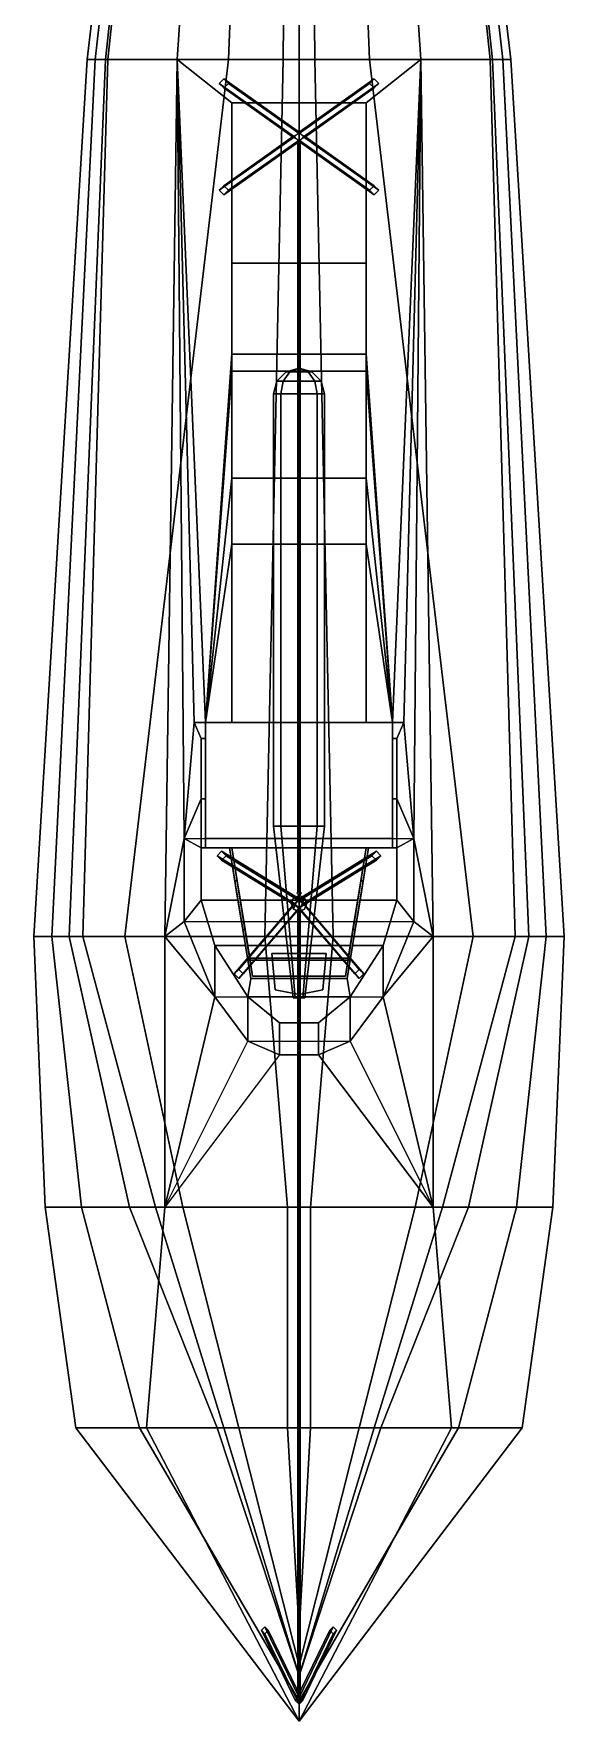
# Model space of a CAD drawing. Header units: millimetres. Extents: x -2.3 to 2.3, y -9.1 to 13.5.
# Drawn here: x -2.33 to 2.33, y -9.13 to 5.71 of the extents above; entities that cross this region are included whole.
import ezdxf

# ---------------------------------------------------------------- set-up
doc = ezdxf.new("R2010")
doc.units = ezdxf.units.MM
for name, color, linetype in [('superstructure', 3, 'Continuous'), ('tmp', 4, 'Continuous'), ('torpedo', 1, 'Continuous')]:
    doc.layers.add(name, color=color, linetype=linetype)

msp = doc.modelspace()

# ---------------------------------------------------------------- linework, layer by layer
for points in [[(-0.823, 9.13, 1.286), (-1.431, 9.13, 1.217), (-1.86, 5.48, 1.27), (-1.07, 5.48, 1.36)], [(-1.431, 9.13, 1.217), (-1.377, 9.13, 1.032), (-1.79, 5.48, 1.03), (-1.86, 5.48, 1.27)], [(-1.377, 9.13, 1.032), (-1.308, 9.13, 0.058), (-1.7, 5.48, 0.14), (-1.79, 5.48, 1.03)], [(-1.308, 9.13, 0.058), (-1.292, 9.13, -0.265), (-1.68, 5.48, -0.28), (-1.7, 5.48, 0.14)], [(-1.292, 9.13, -0.265), (-0.477, 9.13, -0.335), (-0.62, 5.48, -0.37), (-1.68, 5.48, -0.28)], [(-1.07, 5.48, 1.36), (1.07, 5.48, 1.36), (0.823, 9.13, 1.286), (-0.823, 9.13, 1.286)], [(-0.477, 9.13, -0.335), (-0.108, 9.13, -0.373), (-0.14, 5.48, -0.42), (-0.62, 5.48, -0.37)], [(0, 5.48, -0.46), (-0.14, 5.48, -0.42), (-0.108, 9.13, -0.373), (0, 9.13, -0.404)], [(0, 9.13, -0.404), (0.108, 9.13, -0.373), (0.14, 5.48, -0.42), (0, 5.48, -0.46)], [(0.62, 5.48, -0.37), (0.14, 5.48, -0.42), (0.108, 9.13, -0.373), (0.477, 9.13, -0.335)], [(1.68, 5.48, -0.28), (0.62, 5.48, -0.37), (0.477, 9.13, -0.335), (1.292, 9.13, -0.265)], [(1.07, 5.48, 1.36), (1.86, 5.48, 1.27), (1.431, 9.13, 1.217), (0.823, 9.13, 1.286)], [(1.7, 5.48, 0.14), (1.68, 5.48, -0.28), (1.292, 9.13, -0.265), (1.308, 9.13, 0.058)], [(1.79, 5.48, 1.03), (1.7, 5.48, 0.14), (1.308, 9.13, 0.058), (1.377, 9.13, 1.032)], [(1.86, 5.48, 1.27), (1.79, 5.48, 1.03), (1.377, 9.13, 1.032), (1.431, 9.13, 1.217)], [(-1.86, 5.48, 1.27), (-1.79, 5.48, 1.03), (-2.17, -2.23, 0.89), (-2.33, -2.23, 1.3)], [(-1.07, 5.48, 1.36), (-1.86, 5.48, 1.27), (-2.33, -2.23, 1.3), (-1.18, -2.23, 1.5)], [(-1.79, 5.48, 1.03), (-1.7, 5.48, 0.14), (-2.02, -2.23, 0.28), (-2.17, -2.23, 0.89)], [(-1.7, 5.48, 0.14), (-1.68, 5.48, -0.28), (-1.9, -2.23, -0.42), (-2.02, -2.23, 0.28)], [(-1.68, 5.48, -0.28), (-0.62, 5.48, -0.37), (-1.53, -2.23, -0.42), (-1.9, -2.23, -0.42)], [(-0.62, 5.48, -0.37), (-0.14, 5.48, -0.42), (-0.3, -2.23, -0.64), (-1.53, -2.23, -0.42)], [(0, -2.23, -0.74), (-0.3, -2.23, -0.64), (-0.14, 5.48, -0.42), (0, 5.48, -0.46)], [(0, 5.48, -0.46), (0.14, 5.48, -0.42), (0.3, -2.23, -0.64), (0, -2.23, -0.74)], [(1.53, -2.23, -0.42), (0.3, -2.23, -0.64), (0.14, 5.48, -0.42), (0.62, 5.48, -0.37)], [(1.9, -2.23, -0.42), (1.53, -2.23, -0.42), (0.62, 5.48, -0.37), (1.68, 5.48, -0.28)], [(1.18, -2.23, 1.5), (2.33, -2.23, 1.3), (1.86, 5.48, 1.27), (1.07, 5.48, 1.36)], [(2.02, -2.23, 0.28), (1.9, -2.23, -0.42), (1.68, 5.48, -0.28), (1.7, 5.48, 0.14)], [(2.17, -2.23, 0.89), (2.02, -2.23, 0.28), (1.7, 5.48, 0.14), (1.79, 5.48, 1.03)], [(2.33, -2.23, 1.3), (2.17, -2.23, 0.89), (1.79, 5.48, 1.03), (1.86, 5.48, 1.27)], [(-1.18, -2.23, 1.5), (-2.33, -2.23, 1.3), (-2.23, -4.61, 1.3), (-1.18, -4.61, 1.5)], [(-2.33, -2.23, 1.3), (-2.17, -2.23, 0.89), (-1.91, -4.61, 0.89), (-2.23, -4.61, 1.3)], [(-2.17, -2.23, 0.89), (-2.02, -2.23, 0.28), (-1.49, -4.61, 0.28), (-1.91, -4.61, 0.89)], [(-2.02, -2.23, 0.28), (-1.9, -2.23, -0.42), (-1.26, -4.61, -0.05), (-1.49, -4.61, 0.28)], [(-1.9, -2.23, -0.42), (-1.53, -2.23, -0.42), (-1.02, -4.61, -0.1), (-1.26, -4.61, -0.05)], [(-1.53, -2.23, -0.42), (-0.3, -2.23, -0.64), (-0.1, -4.61, -0.64), (-1.02, -4.61, -0.1)], [(0, -4.61, -0.74), (-0.1, -4.61, -0.64), (-0.3, -2.23, -0.64), (0, -2.23, -0.74)], [(0, -2.23, -0.74), (0.3, -2.23, -0.64), (0.1, -4.61, -0.64), (0, -4.61, -0.74)], [(1.02, -4.61, -0.1), (0.1, -4.61, -0.64), (0.3, -2.23, -0.64), (1.53, -2.23, -0.42)], [(1.26, -4.61, -0.05), (1.02, -4.61, -0.1), (1.53, -2.23, -0.42), (1.9, -2.23, -0.42)], [(1.18, -4.61, 1.5), (2.23, -4.61, 1.3), (2.33, -2.23, 1.3), (1.18, -2.23, 1.5)], [(1.49, -4.61, 0.28), (1.26, -4.61, -0.05), (1.9, -2.23, -0.42), (2.02, -2.23, 0.28)], [(1.91, -4.61, 0.89), (1.49, -4.61, 0.28), (2.02, -2.23, 0.28), (2.17, -2.23, 0.89)], [(2.23, -4.61, 1.3), (1.91, -4.61, 0.89), (2.17, -2.23, 0.89), (2.33, -2.23, 1.3)], [(-2.23, -4.61, 1.3), (-1.91, -4.61, 0.89), (-1.4, -6.55, 0.85), (-1.96, -6.55, 1.26)], [(-1.18, -4.61, 1.5), (-2.23, -4.61, 1.3), (-1.96, -6.55, 1.26), (-1.34, -6.55, 1.46)], [(-1.91, -4.61, 0.89), (-1.49, -4.61, 0.28), (-0.72, -6.55, 0.24), (-1.4, -6.55, 0.85)], [(-1.49, -4.61, 0.28), (-1.26, -4.61, -0.05), (-0.66, -6.55, 0.14), (-0.72, -6.55, 0.24)], [(0, -4.61, 1.53), (-1.18, -4.61, 1.5), (-1.34, -6.55, 1.46), (0, -6.55, 1.49)], [(-1.26, -4.61, -0.05), (-1.02, -4.61, -0.1), (-0.53, -6.55, 0.02), (-0.66, -6.55, 0.14)], [(-1.02, -4.61, -0.1), (-0.1, -4.61, -0.64), (-0.1, -6.55, -0.47), (-0.53, -6.55, 0.02)], [(0, -6.55, -0.64), (-0.1, -6.55, -0.47), (-0.1, -4.61, -0.64), (0, -4.61, -0.74)], [(0, -4.61, -0.74), (0.1, -4.61, -0.64), (0.1, -6.55, -0.47), (0, -6.55, -0.64)], [(0, -6.55, 1.49), (1.34, -6.55, 1.46), (1.18, -4.61, 1.5), (0, -4.61, 1.53)], [(0.53, -6.55, 0.02), (0.1, -6.55, -0.47), (0.1, -4.61, -0.64), (1.02, -4.61, -0.1)], [(0.66, -6.55, 0.14), (0.53, -6.55, 0.02), (1.02, -4.61, -0.1), (1.26, -4.61, -0.05)], [(0.72, -6.55, 0.24), (0.66, -6.55, 0.14), (1.26, -4.61, -0.05), (1.49, -4.61, 0.28)], [(1.4, -6.55, 0.85), (0.72, -6.55, 0.24), (1.49, -4.61, 0.28), (1.91, -4.61, 0.89)], [(1.34, -6.55, 1.46), (1.96, -6.55, 1.26), (2.23, -4.61, 1.3), (1.18, -4.61, 1.5)], [(1.96, -6.55, 1.26), (1.4, -6.55, 0.85), (1.91, -4.61, 0.89), (2.23, -4.61, 1.3)], [(-1.96, -6.55, 1.26), (-1.4, -6.55, 0.85), (0, -8.95, 0.78), (0, -9.13, 1.34)], [(-1.34, -6.55, 1.46), (-1.96, -6.55, 1.26), (0, -9.13, 1.34)], [(-1.4, -6.55, 0.85), (-0.72, -6.55, 0.24), (0, -8.73, 0.18), (0, -8.95, 0.78)], [(0, -6.55, 1.49), (-1.34, -6.55, 1.46), (0, -9.13, 1.34)], [(-0.72, -6.55, 0.24), (-0.66, -6.55, 0.14), (0, -8.73, 0.18)], [(-0.66, -6.55, 0.14), (-0.53, -6.55, 0.02), (0, -8.64, 0.02), (0, -8.73, 0.18)], [(-0.53, -6.55, 0.02), (-0.1, -6.55, -0.47), (0, -8.34, -0.36), (0, -8.64, 0.02)], [(0, -7.95, -0.53), (0, -8.34, -0.36), (-0.1, -6.55, -0.47), (0, -6.55, -0.64)], [(0, -8.73, 0.18), (0, -8.73, 0.18), (0.66, -6.55, 0.14), (0.72, -6.55, 0.24)], [(0, -8.64, 0.02), (0, -8.34, -0.36), (0.1, -6.55, -0.47), (0.53, -6.55, 0.02)], [(0, -6.55, -0.64), (0.1, -6.55, -0.47), (0, -8.34, -0.36), (0, -7.95, -0.53)], [(0, -8.73, 0.18), (0, -8.64, 0.02), (0.53, -6.55, 0.02), (0.66, -6.55, 0.14)], [(0, -9.13, 1.34), (0, -9.13, 1.34), (1.96, -6.55, 1.26), (1.34, -6.55, 1.46)], [(0, -8.95, 0.78), (0, -8.73, 0.18), (0.72, -6.55, 0.24), (1.4, -6.55, 0.85)], [(0, -9.13, 1.34), (0, -8.95, 0.78), (1.4, -6.55, 0.85), (1.96, -6.55, 1.26)], [(0, -9.13, 1.34), (0, -9.13, 1.34), (1.34, -6.55, 1.46), (0, -6.55, 1.49)]]:
    msp.add_3dface(points)
at = {"color": 2}
for points in [[(-1.07, 5.48, 1.36), (-1.18, -2.23, 1.5), (-1.01, -1.37, 1.504)], [(-1.07, 5.48, 1.36), (-1.01, -1.37, 1.504), (-0.92, -0.35, 1.507)], [(-0.92, -0.35, 1.507), (-0.82, -0.35, 1.509), (-1.07, 5.48, 1.36)], [(1.07, 5.48, 1.36), (-1.07, 5.48, 1.36), (-0.59, 5.1, 1.37), (0.59, 5.1, 1.37)], [(-0.59, 5.1, 1.37), (-1.07, 5.48, 1.36), (-0.82, -0.35, 1.509), (-0.59, 2.89, 1.426)], [(1.07, 5.48, 1.36), (0.59, 5.1, 1.37), (0.59, 2.89, 1.426), (0.82, -0.35, 1.509)], [(0.82, -0.35, 1.509), (0.92, -0.35, 1.507), (1.07, 5.48, 1.36)], [(0.92, -0.35, 1.507), (1.01, -1.37, 1.504), (1.07, 5.48, 1.36)], [(1.01, -1.37, 1.504), (1.18, -2.23, 1.5), (1.07, 5.48, 1.36)], [(-0.59, 2.89, 1.426), (-0.82, -0.35, 1.509), (-0.82, -0.35, 1.509), (-0.59, 2.74, 1.43)], [(0.59, 2.89, 1.426), (-0.59, 2.89, 1.426), (-0.59, 2.74, 1.43), (0.59, 2.74, 1.43)], [(0.59, 2.89, 1.426), (0.59, 2.74, 1.43), (0.59, 2.74, 1.43), (0.82, -0.35, 1.509)], [(-0.59, 2.74, 1.43), (-0.82, -0.35, 1.509), (-0.82, -0.35, 1.509), (-0.59, 1.8, 1.454)], [(0.59, 2.74, 1.43), (0.59, 1.8, 1.454), (0.59, 1.8, 1.454), (0.82, -0.35, 1.509)], [(-0.59, 1.8, 1.454), (-0.82, -0.35, 1.509), (-0.82, -0.35, 1.509), (-0.59, 1.22, 1.469)], [(0.59, 1.8, 1.454), (-0.59, 1.8, 1.454), (-0.59, 1.22, 1.469), (0.59, 1.22, 1.469)], [(0.59, 1.8, 1.454), (0.59, 1.22, 1.469), (0.59, 1.22, 1.469), (0.82, -0.35, 1.509)], [(-0.59, 1.22, 1.469), (-0.82, -0.35, 1.509), (-0.82, -0.35, 1.509), (-0.59, -0.35, 1.509)], [(0.59, 1.22, 1.469), (0.59, -0.35, 1.509), (0.59, -0.35, 1.509), (0.82, -0.35, 1.509)], [(0.82, -0.35, 1.53), (-0.82, -0.35, 1.53), (-0.82, -1.37, 1.53), (0.82, -1.37, 1.53)], [(-1.01, -1.37, 1.504), (-1.18, -2.23, 1.5), (-1.01, -2.1, 1.504)], [(1.01, -2.1, 1.504), (1.01, -2.1, 1.504), (1.18, -2.23, 1.5), (1.01, -1.37, 1.504)], [(-1.01, -2.1, 1.504), (-1.18, -2.23, 1.5), (-0.74, -2.76, 1.511)], [(0.74, -2.76, 1.511), (0.74, -2.76, 1.511), (1.18, -2.23, 1.5), (1.01, -2.1, 1.504)], [(-0.74, -2.76, 1.511), (-1.18, -2.23, 1.5), (-1.18, -4.61, 1.5)], [(1.18, -4.61, 1.5), (1.18, -4.61, 1.5), (1.18, -2.23, 1.5), (0.74, -2.76, 1.511)], [(-0.45, -3.15, 1.519), (-0.74, -2.76, 1.511), (-1.18, -4.61, 1.5)], [(1.18, -4.61, 1.5), (1.18, -4.61, 1.5), (0.74, -2.76, 1.511), (0.45, -3.15, 1.519)], [(1.18, -4.61, 1.5), (1.18, -4.61, 1.5), (0.45, -3.15, 1.519), (0.17, -3.27, 1.526)], [(0, -3.27, 1.53), (-0.17, -3.27, 1.526), (-1.18, -4.61, 1.5), (0, -4.61, 1.53)], [(0, -4.61, 1.53), (1.18, -4.61, 1.5), (0.17, -3.27, 1.526), (0, -3.27, 1.53)]]:
    msp.add_3dface(points, dxfattribs=at)
at = {"layer": 'superstructure'}
for points in [[(-0.66, 5.31, 1.36), (-0.7, 5.27, 1.36), (-0.04, 4.8, 3.32), (0, 4.84, 3.32)], [(-0.7, 5.27, 1.36), (-0.66, 5.23, 1.36), (-0.056, 4.8, 3.153), (-0.04, 4.8, 3.32)], [(-0.62, 5.27, 1.36), (-0.66, 5.31, 1.36), (0, 4.84, 3.32), (0, 4.828, 3.201)], [(-0.66, 5.23, 1.36), (-0.62, 5.27, 1.36), (0, 4.828, 3.201), (-0.056, 4.8, 3.153)], [(0.7, 5.27, 1.36), (0.66, 5.31, 1.36), (0, 4.84, 3.32), (0.04, 4.8, 3.32)], [(0.66, 5.31, 1.36), (0.62, 5.27, 1.36), (0, 4.828, 3.201), (0, 4.84, 3.32)], [(0.62, 5.27, 1.36), (0.66, 5.23, 1.36), (0.056, 4.8, 3.153), (0, 4.828, 3.201)], [(0.66, 5.23, 1.36), (0.7, 5.27, 1.36), (0.04, 4.8, 3.32), (0.056, 4.8, 3.153)], [(-0.59, 5.1, 1.57), (-0.59, 5.1, 1.37), (-0.59, 2.89, 1.426), (-0.59, 3.69, 1.65)], [(0.59, 5.1, 1.57), (0.59, 5.1, 1.37), (-0.59, 5.1, 1.37), (-0.59, 5.1, 1.57)], [(0.59, 3.69, 1.65), (0.59, 5.1, 1.57), (-0.59, 5.1, 1.57), (-0.59, 3.69, 1.65)], [(0.59, 2.89, 1.426), (0.59, 5.1, 1.37), (0.59, 5.1, 1.57), (0.59, 3.69, 1.65)], [(-0.7, 4.33, 1.36), (-0.66, 4.29, 1.36), (0, 4.76, 3.32), (-0.04, 4.8, 3.32)], [(-0.66, 4.37, 1.36), (-0.7, 4.33, 1.36), (-0.04, 4.8, 3.32), (-0.056, 4.8, 3.153)], [(-0.62, 4.33, 1.36), (-0.66, 4.37, 1.36), (-0.056, 4.8, 3.153), (0, 4.772, 3.201)], [(-0.66, 4.29, 1.36), (-0.62, 4.33, 1.36), (0, 4.772, 3.201), (0, 4.76, 3.32)], [(0.04, 4.8, 3.42), (0, 4.84, 3.42), (-0.04, 4.8, 3.42), (0, 4.76, 3.42)], [(0, 4.84, 3.32), (-0.04, 4.8, 3.32), (-0.04, 4.8, 3.42), (0, 4.84, 3.42)], [(-0.04, 4.8, 3.32), (0, 4.76, 3.32), (0, 4.76, 3.42), (-0.04, 4.8, 3.42)], [(0, 4.76, 3.41), (-0.01, 4.77, 3.4), (-0.01, 1.41, 3.79), (0, 1.41, 3.8)], [(-0.01, 4.77, 3.4), (0, 4.76, 3.39), (0, 1.41, 3.78), (-0.01, 1.41, 3.79)], [(0.04, 4.8, 3.32), (0, 4.84, 3.32), (0, 4.84, 3.42), (0.04, 4.8, 3.42)], [(0.66, 4.29, 1.36), (0.7, 4.33, 1.36), (0.04, 4.8, 3.32), (0, 4.76, 3.32)], [(0.66, 4.37, 1.36), (0.62, 4.33, 1.36), (0, 4.772, 3.201), (0.056, 4.8, 3.153)], [(0, 4.76, 3.32), (0.04, 4.8, 3.32), (0.04, 4.8, 3.42), (0, 4.76, 3.42)], [(0.62, 4.33, 1.36), (0.66, 4.29, 1.36), (0, 4.76, 3.32), (0, 4.772, 3.201)], [(0.01, 4.77, 3.4), (0, 4.76, 3.41), (0, 1.41, 3.8), (0.01, 1.41, 3.79)], [(0, 4.76, 3.39), (0.01, 4.77, 3.4), (0.01, 1.41, 3.79), (0, 1.41, 3.78)], [(0.7, 4.33, 1.36), (0.66, 4.37, 1.36), (0.056, 4.8, 3.153), (0.04, 4.8, 3.32)], [(-0.59, 3.69, 1.77), (-0.59, 3.69, 1.65), (-0.59, 2.89, 1.426), (-0.59, 2.89, 1.77)], [(0.59, 2.89, 1.77), (0.59, 3.69, 1.77), (-0.59, 3.69, 1.77), (-0.59, 2.89, 1.77)], [(0.59, 3.69, 1.77), (0.59, 3.69, 1.65), (-0.59, 3.69, 1.65), (-0.59, 3.69, 1.77)], [(0.59, 2.89, 1.426), (0.59, 3.69, 1.65), (0.59, 3.69, 1.77), (0.59, 2.89, 1.77)], [(-0.59, 2.89, 1.77), (-0.59, 2.89, 1.426), (0.59, 2.89, 1.426), (0.59, 2.89, 1.77)], [(-0.59, 2.74, 1.55), (-0.59, 2.74, 1.43), (-0.59, 1.8, 1.454), (-0.59, 1.8, 1.55)], [(0.59, 1.8, 1.55), (0.59, 2.74, 1.55), (-0.59, 2.74, 1.55), (-0.59, 1.8, 1.55)], [(0.59, 2.74, 1.55), (0.59, 2.74, 1.43), (-0.59, 2.74, 1.43), (-0.59, 2.74, 1.55)], [(0.59, 1.8, 1.454), (0.59, 2.74, 1.43), (0.59, 2.74, 1.55), (0.59, 1.8, 1.55)], [(-0.59, 1.8, 1.55), (-0.59, 1.8, 1.454), (0.59, 1.8, 1.454), (0.59, 1.8, 1.55)], [(0, 1.41, 3.8), (-0.01, 1.41, 3.79), (-0.01, -1.84, 4.44), (0, -1.83, 4.45)], [(-0.01, 1.41, 3.79), (0, 1.41, 3.78), (0, -1.83, 4.43), (-0.01, -1.84, 4.44)], [(0.01, 1.41, 3.79), (0, 1.41, 3.8), (0, -1.83, 4.45), (0.01, -1.84, 4.44)], [(0, 1.41, 3.78), (0.01, 1.41, 3.79), (0.01, -1.84, 4.44), (0, -1.83, 4.43)], [(-0.59, 1.22, 1.55), (-0.59, 1.22, 1.469), (-0.59, -0.35, 1.509), (-0.59, -0.35, 1.55)], [(0.59, -0.35, 1.55), (0.59, 1.22, 1.55), (-0.59, 1.22, 1.55), (-0.59, -0.35, 1.55)], [(0.59, 1.22, 1.55), (0.59, 1.22, 1.469), (-0.59, 1.22, 1.469), (-0.59, 1.22, 1.55)], [(0.59, -0.35, 1.509), (0.59, 1.22, 1.469), (0.59, 1.22, 1.55), (0.59, -0.35, 1.55)], [(-0.92, -0.35, 1.53), (-1.01, -1.37, 1.53), (-0.86, -1.02, 2.23), (-0.86, -0.49, 1.9)], [(-0.92, -0.35, 1.507), (-1.01, -1.37, 1.504), (-1.01, -1.37, 1.53), (-0.92, -0.35, 1.53)], [(-0.82, -0.35, 1.53), (-0.92, -0.35, 1.53), (-0.86, -0.49, 1.9), (-0.82, -0.49, 1.9)], [(-0.82, -0.35, 1.509), (-0.92, -0.35, 1.507), (-0.92, -0.35, 1.53), (-0.82, -0.35, 1.53)], [(-0.82, -1.37, 1.53), (-0.82, -0.35, 1.53), (-0.82, -0.49, 1.9), (-0.82, -1.02, 2.23)], [(-0.59, -0.35, 1.509), (-0.82, -0.35, 1.509), (-0.82, -0.35, 1.53), (-0.59, -0.35, 1.53)], [(-0.59, -0.35, 1.55), (-0.59, -0.35, 1.53), (0.59, -0.35, 1.53), (0.59, -0.35, 1.55)], [(0.82, -0.35, 1.509), (0.59, -0.35, 1.509), (0.59, -0.35, 1.53), (0.82, -0.35, 1.53)], [(0.92, -0.35, 1.53), (0.82, -0.35, 1.53), (0.82, -0.49, 1.9), (0.86, -0.49, 1.9)], [(0.82, -0.35, 1.53), (0.82, -1.37, 1.53), (0.82, -1.02, 2.23), (0.82, -0.49, 1.9)], [(0.92, -0.35, 1.507), (0.82, -0.35, 1.509), (0.82, -0.35, 1.53), (0.92, -0.35, 1.53)], [(1.01, -1.37, 1.53), (0.92, -0.35, 1.53), (0.86, -0.49, 1.9), (0.86, -1.02, 2.23)], [(1.01, -1.37, 1.504), (0.92, -0.35, 1.507), (0.92, -0.35, 1.53), (1.01, -1.37, 1.53)], [(-0.82, -0.49, 1.9), (-0.86, -0.49, 1.9), (-0.86, -1.02, 2.23), (-0.82, -1.02, 2.23)], [(0.86, -0.49, 1.9), (0.82, -0.49, 1.9), (0.82, -1.02, 2.23), (0.86, -1.02, 2.23)], [(-1.01, -1.37, 1.53), (-1.01, -1.37, 1.53), (-0.86, -1.45, 2.39), (-0.86, -1.02, 2.23)], [(-0.82, -1.02, 2.23), (-0.86, -1.02, 2.23), (-0.86, -1.45, 2.39), (-0.82, -1.45, 2.39)], [(-0.82, -1.37, 1.53), (-0.82, -1.37, 1.53), (-0.82, -1.02, 2.23), (-0.82, -1.45, 2.39)], [(0.82, -1.37, 1.53), (0.82, -1.37, 1.53), (0.82, -1.45, 2.39), (0.82, -1.02, 2.23)], [(0.86, -1.02, 2.23), (0.82, -1.02, 2.23), (0.82, -1.45, 2.39), (0.86, -1.45, 2.39)], [(1.01, -1.37, 1.53), (1.01, -1.37, 1.53), (0.86, -1.02, 2.23), (0.86, -1.45, 2.39)], [(-1.01, -1.37, 1.53), (-1.01, -2.1, 1.53), (-0.86, -1.91, 2.41), (-0.86, -1.45, 2.39)], [(-1.01, -1.37, 1.504), (-1.01, -2.1, 1.504), (-1.01, -2.1, 1.53), (-1.01, -1.37, 1.53)], [(-0.86, -1.45, 2.39), (-0.86, -1.91, 2.41), (-0.536, -1.91, 2.41), (-0.61, -1.45, 2.39)], [(0.82, -1.37, 1.53), (-0.82, -1.37, 1.53), (-0.82, -1.45, 2.39), (0.82, -1.45, 2.39)], [(-0.68, -1.48, 2.42), (-0.72, -1.52, 2.42), (-0.04, -1.94, 4.42), (0, -1.9, 4.42)], [(-0.64, -1.52, 2.42), (-0.68, -1.48, 2.42), (0, -1.9, 4.42), (0.04, -1.94, 4.42)], [(-0.61, -1.45, 2.39), (-0.536, -1.91, 2.41), (-0.563, -1.74, 2.71), (-0.61, -1.45, 2.39)], [(-0.543, -1.74, 2.71), (-0.59, -1.45, 2.39), (-0.61, -1.45, 2.39), (-0.563, -1.74, 2.71)], [(-0.516, -1.91, 2.41), (-0.59, -1.45, 2.39), (-0.59, -1.45, 2.39), (-0.543, -1.74, 2.71)], [(0.516, -1.91, 2.41), (0.59, -1.45, 2.39), (-0.59, -1.45, 2.39), (-0.516, -1.91, 2.41)], [(0.68, -1.48, 2.42), (0.64, -1.52, 2.42), (-0.04, -1.94, 4.42), (0, -1.9, 4.42)], [(0.72, -1.52, 2.42), (0.68, -1.48, 2.42), (0, -1.9, 4.42), (0.04, -1.94, 4.42)], [(0.59, -1.45, 2.39), (0.516, -1.91, 2.41), (0.543, -1.74, 2.71), (0.59, -1.45, 2.39)], [(0.536, -1.91, 2.41), (0.61, -1.45, 2.39), (0.61, -1.45, 2.39), (0.563, -1.74, 2.71)], [(0.86, -1.91, 2.41), (0.86, -1.45, 2.39), (0.61, -1.45, 2.39), (0.536, -1.91, 2.41)], [(0.563, -1.74, 2.71), (0.61, -1.45, 2.39), (0.59, -1.45, 2.39), (0.543, -1.74, 2.71)], [(1.01, -2.1, 1.53), (1.01, -1.37, 1.53), (0.86, -1.45, 2.39), (0.86, -1.91, 2.41)], [(1.01, -2.1, 1.504), (1.01, -1.37, 1.504), (1.01, -1.37, 1.53), (1.01, -2.1, 1.53)], [(-0.72, -1.52, 2.42), (-0.68, -1.56, 2.42), (0, -1.98, 4.42), (-0.04, -1.94, 4.42)], [(-0.68, -1.56, 2.42), (-0.64, -1.52, 2.42), (0.04, -1.94, 4.42), (0, -1.98, 4.42)], [(0.64, -1.52, 2.42), (0.68, -1.56, 2.42), (0, -1.98, 4.42), (-0.04, -1.94, 4.42)], [(0.68, -1.56, 2.42), (0.72, -1.52, 2.42), (0.04, -1.94, 4.42), (0, -1.98, 4.42)], [(-0.536, -1.91, 2.41), (-0.471, -2.31, 2.43), (-0.494, -2.17, 2.85), (-0.563, -1.74, 2.71)], [(-0.474, -2.17, 2.85), (-0.543, -1.74, 2.71), (-0.563, -1.74, 2.71), (-0.494, -2.17, 2.85)], [(-0.451, -2.31, 2.43), (-0.516, -1.91, 2.41), (-0.543, -1.74, 2.71), (-0.474, -2.17, 2.85)], [(0.516, -1.91, 2.41), (0.451, -2.31, 2.43), (0.474, -2.17, 2.85), (0.543, -1.74, 2.71)], [(0.471, -2.31, 2.43), (0.536, -1.91, 2.41), (0.563, -1.74, 2.71), (0.494, -2.17, 2.85)], [(0.494, -2.17, 2.85), (0.563, -1.74, 2.71), (0.543, -1.74, 2.71), (0.474, -2.17, 2.85)], [(-1.01, -2.1, 1.53), (-0.74, -2.76, 1.53), (-0.74, -2.31, 2.43), (-0.86, -1.91, 2.41)], [(-0.86, -1.91, 2.41), (-0.74, -2.31, 2.43), (-0.471, -2.31, 2.43), (-0.536, -1.91, 2.41)], [(-0.53, -2.52, 2.66), (-0.57, -2.56, 2.66), (-0.04, -1.94, 4.42), (0, -1.9, 4.42)], [(-0.49, -2.56, 2.66), (-0.53, -2.52, 2.66), (0, -1.9, 4.42), (0.04, -1.94, 4.42)], [(0.451, -2.31, 2.43), (0.516, -1.91, 2.41), (-0.516, -1.91, 2.41), (-0.451, -2.31, 2.43)], [(-0.049, -1.891, 4.67), (-0.07, -1.94, 4.67), (-0.049, -1.989, 4.67), (0, -1.87, 4.67)], [(-0.049, -1.891, 4.42), (-0.07, -1.94, 4.42), (-0.07, -1.94, 4.67), (-0.049, -1.891, 4.67)], [(0, -1.87, 4.42), (-0.049, -1.891, 4.42), (-0.049, -1.891, 4.67), (0, -1.87, 4.67)], [(0, -1.87, 4.67), (-0.049, -1.989, 4.67), (0, -2.01, 4.67), (0.049, -1.891, 4.67)], [(0.53, -2.52, 2.66), (0.49, -2.56, 2.66), (-0.04, -1.94, 4.42), (0, -1.9, 4.42)], [(0, -1.83, 4.42), (-0.02, -1.85, 4.42), (-0.02, -1.85, 5.19), (0, -1.83, 5.19)], [(0, -1.83, 5.19), (-0.02, -1.85, 5.19), (0, -1.87, 5.19), (0.02, -1.85, 5.19)], [(-0.02, -1.85, 4.42), (0, -1.87, 4.42), (0, -1.87, 5.19), (-0.02, -1.85, 5.19)], [(0.02, -1.85, 4.42), (0, -1.83, 4.42), (0, -1.83, 5.19), (0.02, -1.85, 5.19)], [(0, -1.87, 4.42), (0.02, -1.85, 4.42), (0.02, -1.85, 5.19), (0, -1.87, 5.19)], [(0.049, -1.891, 4.42), (0, -1.87, 4.42), (0, -1.87, 4.67), (0.049, -1.891, 4.67)], [(0.049, -1.891, 4.67), (0, -2.01, 4.67), (0.049, -1.989, 4.67), (0.07, -1.94, 4.67)], [(0.57, -2.56, 2.66), (0.53, -2.52, 2.66), (0, -1.9, 4.42), (0.04, -1.94, 4.42)], [(0.07, -1.94, 4.42), (0.049, -1.891, 4.42), (0.049, -1.891, 4.67), (0.07, -1.94, 4.67)], [(0.74, -2.31, 2.43), (0.86, -1.91, 2.41), (0.536, -1.91, 2.41), (0.471, -2.31, 2.43)], [(0.74, -2.76, 1.53), (1.01, -2.1, 1.53), (0.86, -1.91, 2.41), (0.74, -2.31, 2.43)], [(-0.57, -2.56, 2.66), (-0.53, -2.6, 2.66), (0, -1.98, 4.42), (-0.04, -1.94, 4.42)], [(-0.53, -2.6, 2.66), (-0.49, -2.56, 2.66), (0.04, -1.94, 4.42), (0, -1.98, 4.42)], [(-0.07, -1.94, 4.42), (-0.049, -1.989, 4.42), (-0.049, -1.989, 4.67), (-0.07, -1.94, 4.67)], [(-0.049, -1.989, 4.42), (0, -2.01, 4.42), (0, -2.01, 4.67), (-0.049, -1.989, 4.67)], [(0.49, -2.56, 2.66), (0.53, -2.6, 2.66), (0, -1.98, 4.42), (-0.04, -1.94, 4.42)], [(-0.01, -5.29, 3.75), (0, -5.29, 3.76), (0, -2.01, 4.45), (-0.01, -2, 4.44)], [(0, -5.29, 3.74), (-0.01, -5.29, 3.75), (-0.01, -2, 4.44), (0, -2.01, 4.43)], [(0.53, -2.6, 2.66), (0.57, -2.56, 2.66), (0.04, -1.94, 4.42), (0, -1.98, 4.42)], [(0, -2.01, 4.42), (0.049, -1.989, 4.42), (0.049, -1.989, 4.67), (0, -2.01, 4.67)], [(0, -5.29, 3.76), (0.01, -5.29, 3.75), (0.01, -2, 4.44), (0, -2.01, 4.45)], [(0.01, -5.29, 3.75), (0, -5.29, 3.74), (0, -2.01, 4.43), (0.01, -2, 4.44)], [(0.049, -1.989, 4.42), (0.07, -1.94, 4.42), (0.07, -1.94, 4.67), (0.049, -1.989, 4.67)], [(-1.01, -2.1, 1.504), (-0.74, -2.76, 1.511), (-0.74, -2.76, 1.53), (-1.01, -2.1, 1.53)], [(-0.471, -2.31, 2.43), (-0.424, -2.599, 2.443), (-0.45, -2.44, 2.85), (-0.494, -2.17, 2.85)], [(-0.433, -2.42, 2.85), (-0.474, -2.17, 2.85), (-0.494, -2.17, 2.85), (-0.45, -2.44, 2.85)], [(-0.408, -2.579, 2.442), (-0.451, -2.31, 2.43), (-0.474, -2.17, 2.85), (-0.433, -2.42, 2.85)], [(0.451, -2.31, 2.43), (0.408, -2.579, 2.442), (0.433, -2.42, 2.85), (0.474, -2.17, 2.85)], [(0.424, -2.599, 2.443), (0.471, -2.31, 2.43), (0.494, -2.17, 2.85), (0.45, -2.44, 2.85)], [(0.45, -2.44, 2.85), (0.494, -2.17, 2.85), (0.474, -2.17, 2.85), (0.433, -2.42, 2.85)], [(0.74, -2.76, 1.511), (1.01, -2.1, 1.504), (1.01, -2.1, 1.53), (0.74, -2.76, 1.53)], [(-0.74, -2.76, 1.53), (-0.45, -3.15, 1.53), (-0.45, -2.76, 2.45), (-0.74, -2.31, 2.43)], [(-0.74, -2.31, 2.43), (-0.45, -2.76, 2.45), (-0.424, -2.599, 2.443), (-0.471, -2.31, 2.43)], [(0.408, -2.579, 2.442), (0.451, -2.31, 2.43), (-0.451, -2.31, 2.43), (-0.408, -2.579, 2.442)], [(0.45, -2.76, 2.45), (0.74, -2.31, 2.43), (0.471, -2.31, 2.43), (0.424, -2.599, 2.443)], [(0.45, -3.15, 1.53), (0.74, -2.76, 1.53), (0.74, -2.31, 2.43), (0.45, -2.76, 2.45)], [(-0.53, -2.52, 2.43), (-0.57, -2.56, 2.44), (-0.57, -2.56, 2.66), (-0.53, -2.52, 2.66)], [(-0.49, -2.56, 2.44), (-0.53, -2.52, 2.43), (-0.53, -2.52, 2.66), (-0.49, -2.56, 2.66)], [(-0.45, -2.44, 2.85), (0.45, -2.44, 2.85), (0.433, -2.42, 2.85), (-0.433, -2.42, 2.85)], [(-0.424, -2.599, 2.443), (0.424, -2.599, 2.443), (0.45, -2.44, 2.85), (-0.45, -2.44, 2.85)], [(0.408, -2.579, 2.442), (-0.408, -2.579, 2.442), (-0.433, -2.42, 2.85), (0.433, -2.42, 2.85)], [(0.53, -2.52, 2.43), (0.49, -2.56, 2.44), (0.49, -2.56, 2.66), (0.53, -2.52, 2.66)], [(0.57, -2.56, 2.44), (0.53, -2.52, 2.43), (0.53, -2.52, 2.66), (0.57, -2.56, 2.66)], [(-0.57, -2.56, 2.44), (-0.53, -2.6, 2.44), (-0.53, -2.6, 2.66), (-0.57, -2.56, 2.66)], [(-0.53, -2.6, 2.44), (-0.49, -2.56, 2.44), (-0.49, -2.56, 2.66), (-0.53, -2.6, 2.66)], [(-0.45, -2.76, 2.45), (0.45, -2.76, 2.45), (0.424, -2.599, 2.443), (-0.424, -2.599, 2.443)], [(0.49, -2.56, 2.44), (0.53, -2.6, 2.44), (0.53, -2.6, 2.66), (0.49, -2.56, 2.66)], [(0.53, -2.6, 2.44), (0.57, -2.56, 2.44), (0.57, -2.56, 2.66), (0.53, -2.6, 2.66)], [(-0.74, -2.76, 1.511), (-0.45, -3.15, 1.519), (-0.45, -3.15, 1.53), (-0.74, -2.76, 1.53)], [(-0.45, -3.15, 1.53), (-0.17, -3.27, 1.53), (-0.17, -2.99, 2.45), (-0.45, -2.76, 2.45)], [(-0.17, -2.99, 2.45), (0.17, -2.99, 2.45), (0.45, -2.76, 2.45), (-0.45, -2.76, 2.45)], [(0.17, -3.27, 1.53), (0.45, -3.15, 1.53), (0.45, -2.76, 2.45), (0.17, -2.99, 2.45)], [(0.45, -3.15, 1.519), (0.74, -2.76, 1.511), (0.74, -2.76, 1.53), (0.45, -3.15, 1.53)], [(-0.17, -3.27, 1.53), (0.17, -3.27, 1.53), (0.17, -2.99, 2.45), (-0.17, -2.99, 2.45)], [(-0.45, -3.15, 1.519), (-0.17, -3.27, 1.526), (-0.17, -3.27, 1.53), (-0.45, -3.15, 1.53)], [(0.17, -3.27, 1.526), (0.45, -3.15, 1.519), (0.45, -3.15, 1.53), (0.17, -3.27, 1.53)], [(-0.17, -3.27, 1.526), (0, -3.27, 1.53), (0, -3.27, 1.53), (-0.17, -3.27, 1.53)], [(0, -3.27, 1.53), (0.17, -3.27, 1.526), (0.17, -3.27, 1.53)], [(-0.01, -8.64, 3.4), (0, -8.64, 3.41), (0, -5.29, 3.76), (-0.01, -5.29, 3.75)], [(0, -8.64, 3.39), (-0.01, -8.64, 3.4), (-0.01, -5.29, 3.75), (0, -5.29, 3.74)], [(0, -8.64, 3.41), (0.01, -8.64, 3.4), (0.01, -5.29, 3.75), (0, -5.29, 3.76)], [(0.01, -8.64, 3.4), (0, -8.64, 3.39), (0, -5.29, 3.74), (0.01, -5.29, 3.75)], [(-0.3, -8.3, 1.34), (-0.33, -8.33, 1.34), (-0.03, -8.95, 3.26), (0, -8.92, 3.26)], [(-0.27, -8.33, 1.34), (-0.3, -8.3, 1.34), (0, -8.92, 3.26), (0.03, -8.95, 3.26)], [(0.3, -8.3, 1.34), (0.27, -8.33, 1.34), (-0.03, -8.95, 3.26), (0, -8.92, 3.26)], [(0.33, -8.33, 1.34), (0.3, -8.3, 1.34), (0, -8.92, 3.26), (0.03, -8.95, 3.26)], [(-0.33, -8.33, 1.34), (-0.3, -8.36, 1.34), (0, -8.98, 3.26), (-0.03, -8.95, 3.26)], [(-0.3, -8.36, 1.34), (-0.27, -8.33, 1.34), (0.03, -8.95, 3.26), (0, -8.98, 3.26)], [(0.27, -8.33, 1.34), (0.3, -8.36, 1.34), (0, -8.98, 3.26), (-0.03, -8.95, 3.26)], [(0.3, -8.36, 1.34), (0.33, -8.33, 1.34), (0.03, -8.95, 3.26), (0, -8.98, 3.26)], [(-0.01, -8.93, 3.4), (0, -8.92, 3.41), (0, -8.64, 3.41), (-0.01, -8.64, 3.4)], [(0, -8.92, 3.39), (-0.01, -8.93, 3.4), (-0.01, -8.64, 3.4), (0, -8.64, 3.39)], [(0, -8.92, 3.41), (0.01, -8.93, 3.4), (0.01, -8.64, 3.4), (0, -8.64, 3.41)], [(0.01, -8.93, 3.4), (0, -8.92, 3.39), (0, -8.64, 3.39), (0.01, -8.64, 3.4)], [(0, -8.92, 1.34), (-0.03, -8.95, 1.34), (-0.03, -8.95, 3.55), (0, -8.92, 3.55)], [(0, -8.92, 3.55), (-0.03, -8.95, 3.55), (0, -8.98, 3.55), (0.03, -8.95, 3.55)], [(-0.03, -8.95, 1.34), (0, -8.98, 1.34), (0, -8.98, 3.55), (-0.03, -8.95, 3.55)], [(0.03, -8.95, 1.34), (0, -8.92, 1.34), (0, -8.92, 3.55), (0.03, -8.95, 3.55)], [(0, -8.98, 1.34), (0.03, -8.95, 1.34), (0.03, -8.95, 3.55), (0, -8.98, 3.55)]]:
    msp.add_3dface(points, dxfattribs=at)
at = {"layer": 'tmp', "extrusion": (-1, 0, 0)}
for p, q in [((-0.92, -0.35, 1.507), (-0.82, -0.35, 1.509)), ((0.82, -0.35, 1.509), (0.92, -0.35, 1.507)), ((-1.01, -1.37, 1.504), (0, -1.37, 1.53)), ((0, -1.37, 1.53), (1.01, -1.37, 1.504)), ((-1.01, -2.1, 1.504), (0, -2.1, 1.53)), ((0, -2.1, 1.53), (1.01, -2.1, 1.504)), ((-0.74, -2.76, 1.511), (0, -2.76, 1.53)), ((0, -2.76, 1.53), (0.74, -2.76, 1.511)), ((-0.45, -3.15, 1.519), (0, -3.15, 1.53)), ((0, -3.15, 1.53), (0.45, -3.15, 1.519)), ((-0.17, -3.27, 1.526), (0, -3.27, 1.53)), ((0, -3.27, 1.53), (0.17, -3.27, 1.526))]:
    msp.add_line(p, q, dxfattribs=at)
at = {"layer": 'torpedo'}
for points in [[(-0.08, 2.735, -9.75), (-0.138, 2.652, -9.808), (-0.195, 2.652, -9.67), (-0.112, 2.735, -9.67)], [(-0.112, 2.735, -9.67), (-0.195, 2.652, -9.67), (-0.138, 2.652, -9.532), (-0.08, 2.735, -9.59)], [(0, 2.735, -9.783), (0, 2.652, -9.865), (-0.138, 2.652, -9.808), (-0.08, 2.735, -9.75)], [(-0.08, 2.735, -9.59), (-0.138, 2.652, -9.532), (0, 2.652, -9.475), (0, 2.735, -9.558)], [(0, 2.765, -9.67), (-0.08, 2.735, -9.75), (-0.112, 2.735, -9.67), (0, 2.765, -9.67)], [(0, 2.765, -9.67), (-0.112, 2.735, -9.67), (-0.08, 2.735, -9.59), (0, 2.765, -9.67)], [(0, 2.765, -9.67), (0, 2.735, -9.783), (-0.08, 2.735, -9.75), (0, 2.765, -9.67)], [(0, 2.765, -9.67), (-0.08, 2.735, -9.59), (0, 2.735, -9.558), (0, 2.765, -9.67)], [(0, 2.765, -9.67), (0.113, 2.735, -9.67), (0.08, 2.735, -9.75), (0, 2.765, -9.67)], [(0, 2.765, -9.67), (0.08, 2.735, -9.75), (0, 2.735, -9.783), (0, 2.765, -9.67)], [(0, 2.765, -9.67), (0, 2.735, -9.558), (0.08, 2.735, -9.59), (0, 2.765, -9.67)], [(0, 2.765, -9.67), (0.08, 2.735, -9.59), (0.113, 2.735, -9.67), (0, 2.765, -9.67)], [(0.08, 2.735, -9.75), (0.138, 2.652, -9.808), (0, 2.652, -9.865), (0, 2.735, -9.783)], [(0, 2.735, -9.558), (0, 2.652, -9.475), (0.138, 2.652, -9.532), (0.08, 2.735, -9.59)], [(0.113, 2.735, -9.67), (0.195, 2.652, -9.67), (0.138, 2.652, -9.808), (0.08, 2.735, -9.75)], [(0.08, 2.735, -9.59), (0.138, 2.652, -9.532), (0.195, 2.652, -9.67), (0.113, 2.735, -9.67)], [(-0.138, 2.652, -9.808), (-0.159, 2.54, -9.829), (-0.225, 2.54, -9.67), (-0.195, 2.652, -9.67)], [(-0.195, 2.652, -9.67), (-0.225, 2.54, -9.67), (-0.159, 2.54, -9.511), (-0.138, 2.652, -9.532)], [(-0.225, -1.26, -9.67), (-0.159, -1.26, -9.511), (-0.159, 2.54, -9.511), (-0.225, 2.54, -9.67)], [(-0.159, -1.26, -9.829), (-0.225, -1.26, -9.67), (-0.225, 2.54, -9.67), (-0.159, 2.54, -9.829)], [(0, 2.652, -9.865), (0, 2.54, -9.895), (-0.159, 2.54, -9.829), (-0.138, 2.652, -9.808)], [(-0.138, 2.652, -9.532), (-0.159, 2.54, -9.511), (0, 2.54, -9.445), (0, 2.652, -9.475)], [(-0.159, -1.26, -9.511), (0, -1.26, -9.445), (0, 2.54, -9.445), (-0.159, 2.54, -9.511)], [(0, -1.26, -9.895), (-0.159, -1.26, -9.829), (-0.159, 2.54, -9.829), (0, 2.54, -9.895)], [(0.138, 2.652, -9.808), (0.159, 2.54, -9.829), (0, 2.54, -9.895), (0, 2.652, -9.865)], [(0, 2.652, -9.475), (0, 2.54, -9.445), (0.159, 2.54, -9.511), (0.138, 2.652, -9.532)], [(0, -1.26, -9.445), (0.159, -1.26, -9.511), (0.159, 2.54, -9.511), (0, 2.54, -9.445)], [(0.159, -1.26, -9.829), (0, -1.26, -9.895), (0, 2.54, -9.895), (0.159, 2.54, -9.829)], [(0.195, 2.652, -9.67), (0.225, 2.54, -9.67), (0.159, 2.54, -9.829), (0.138, 2.652, -9.808)], [(0.138, 2.652, -9.532), (0.159, 2.54, -9.511), (0.225, 2.54, -9.67), (0.195, 2.652, -9.67)], [(0.159, -1.26, -9.511), (0.225, -1.26, -9.67), (0.225, 2.54, -9.67), (0.159, 2.54, -9.511)], [(0.225, -1.26, -9.67), (0.159, -1.26, -9.829), (0.159, 2.54, -9.829), (0.225, 2.54, -9.67)], [(-0.225, -1.26, -9.67), (-0.159, -1.26, -9.829), (-0.035, -2.77, -9.705), (-0.05, -2.77, -9.67)], [(-0.159, -1.26, -9.511), (-0.225, -1.26, -9.67), (-0.05, -2.77, -9.67), (-0.035, -2.77, -9.635)], [(-0.159, -1.26, -9.829), (0, -1.26, -9.895), (0, -2.77, -9.72), (-0.035, -2.77, -9.705)], [(0, -1.26, -9.445), (-0.159, -1.26, -9.511), (-0.035, -2.77, -9.635), (0, -2.77, -9.62)], [(0, -1.26, -9.895), (0.159, -1.26, -9.829), (0.035, -2.77, -9.705), (0, -2.77, -9.72)], [(0.159, -1.26, -9.511), (0, -1.26, -9.445), (0, -2.77, -9.62), (0.035, -2.77, -9.635)], [(0.159, -1.26, -9.829), (0.225, -1.26, -9.67), (0.05, -2.77, -9.67), (0.035, -2.77, -9.705)], [(0.225, -1.26, -9.67), (0.159, -1.26, -9.511), (0.035, -2.77, -9.635), (0.05, -2.77, -9.67)], [(0, -2.74, -9.67), (0, -2.38, -9.67), (-0.24, -2.38, -9.67), (-0.21, -2.7, -9.67)], [(-0.21, -2.7, -9.67), (-0.24, -2.38, -9.67), (0, -2.38, -9.67), (0, -2.74, -9.67)], [(0, -2.74, -9.67), (0, -2.38, -9.67), (0, -2.38, -9.43), (0, -2.7, -9.46)], [(0, -2.7, -9.46), (0, -2.38, -9.43), (0, -2.38, -9.67), (0, -2.74, -9.67)], [(0, -2.74, -9.67), (0, -2.38, -9.67), (0.24, -2.38, -9.67), (0.21, -2.7, -9.67)], [(0.21, -2.7, -9.67), (0.24, -2.38, -9.67), (0, -2.38, -9.67), (0, -2.74, -9.67)], [(0, -2.74, -9.67), (0, -2.38, -9.67), (0, -2.38, -9.91), (0, -2.7, -9.88)], [(0, -2.7, -9.88), (0, -2.38, -9.91), (0, -2.38, -9.67), (0, -2.74, -9.67)], [(0.05, -2.77, -9.67), (-0.035, -2.77, -9.635), (-0.05, -2.77, -9.67), (0.035, -2.77, -9.705)], [(0.035, -2.77, -9.705), (-0.05, -2.77, -9.67), (-0.035, -2.77, -9.705), (0, -2.77, -9.72)], [(0.035, -2.77, -9.635), (0, -2.77, -9.62), (-0.035, -2.77, -9.635), (0.05, -2.77, -9.67)]]:
    msp.add_3dface(points, dxfattribs=at)

doc.saveas('drawing.dxf')
